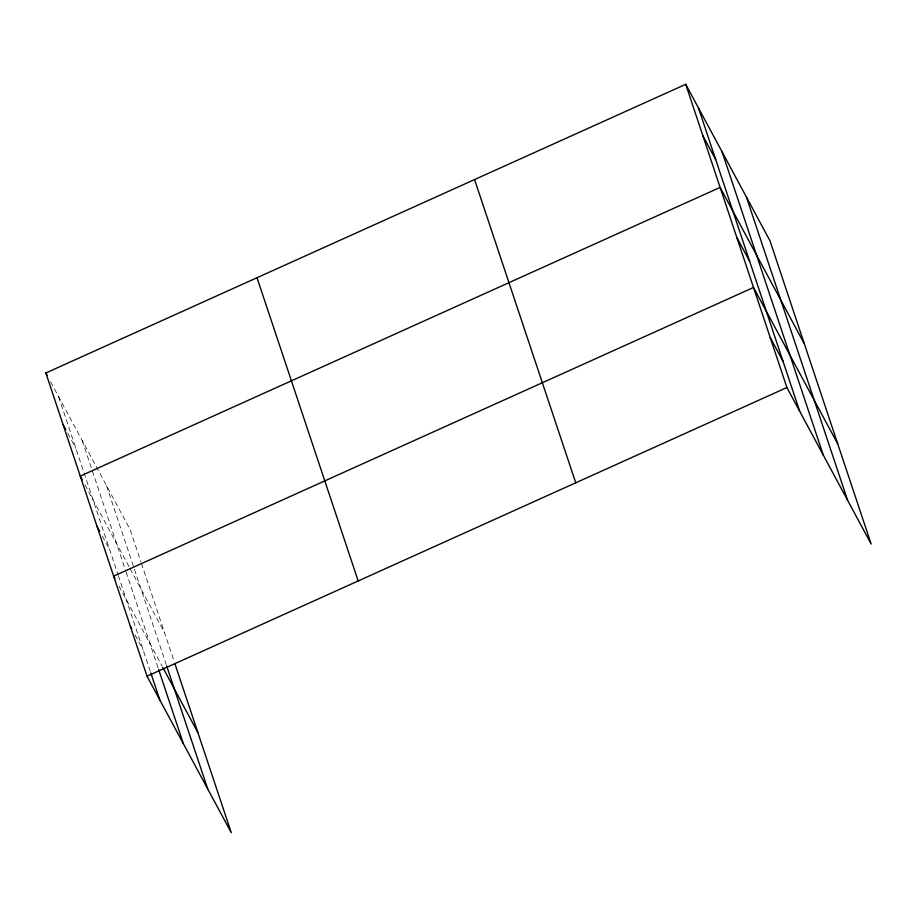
<?xml version="1.0" encoding="UTF-8"?>
<svg xmlns="http://www.w3.org/2000/svg" width="917" height="917" viewBox="0 0 917 917"><rect width="100%" height="100%" fill="white"/><g stroke="black" fill="none" stroke-linecap="round" stroke-linejoin="round"><path stroke-width="0.69" stroke-dasharray="4.58 3.44" d="M50.561 381.747L130.099 529.464L140.966 562.018M67.766 433.305L75.847 448.31M84.972 484.852L129.457 567.463M130.122 568.712L164.498 632.558M102.337 536.136L109.742 549.891M119.038 586.158L162.171 666.281M135.051 634.942L143.144 649.958M141.413 563.382L173.978 660.962M106.521 485.678L166.195 664.493M82.232 440.561L125.652 570.695M126.11 572.048L158.148 668.057M58.654 396.763L117.869 574.237M118.316 575.589L150.354 671.588"/><path stroke-width="1.38" d="M174.883 663.656L231.279 832.693L147.029 676.219L45.85 372.99L685.721 84.307L769.971 240.781L871.15 544.01L786.901 387.536L685.721 84.307M147.029 676.219L786.901 387.536M702.915 135.865L715.718 159.627M804.369 343.875L720.12 187.412L80.249 476.095L82.278 479.843M736.809 237.434L749.613 261.207M837.76 443.943L753.51 287.468L113.639 576.151L114.992 578.661M770.2 337.502L783.003 361.275M45.85 372.99L47.203 375.5M63.055 424.548L65.749 429.546M96.95 526.117L99.644 531.126M162.848 667.53L197.889 732.626M130.34 626.185L131.681 628.684M746.392 196.995L847.572 500.212M722.092 151.878L823.283 455.096M698.513 108.08L799.704 411.309M474.559 179.572L575.738 482.8M257.001 277.725L358.192 580.954M166.642 665.845L207.7 788.895M158.595 669.41L183.411 743.779M150.812 672.94L159.833 699.992"/></g></svg>
